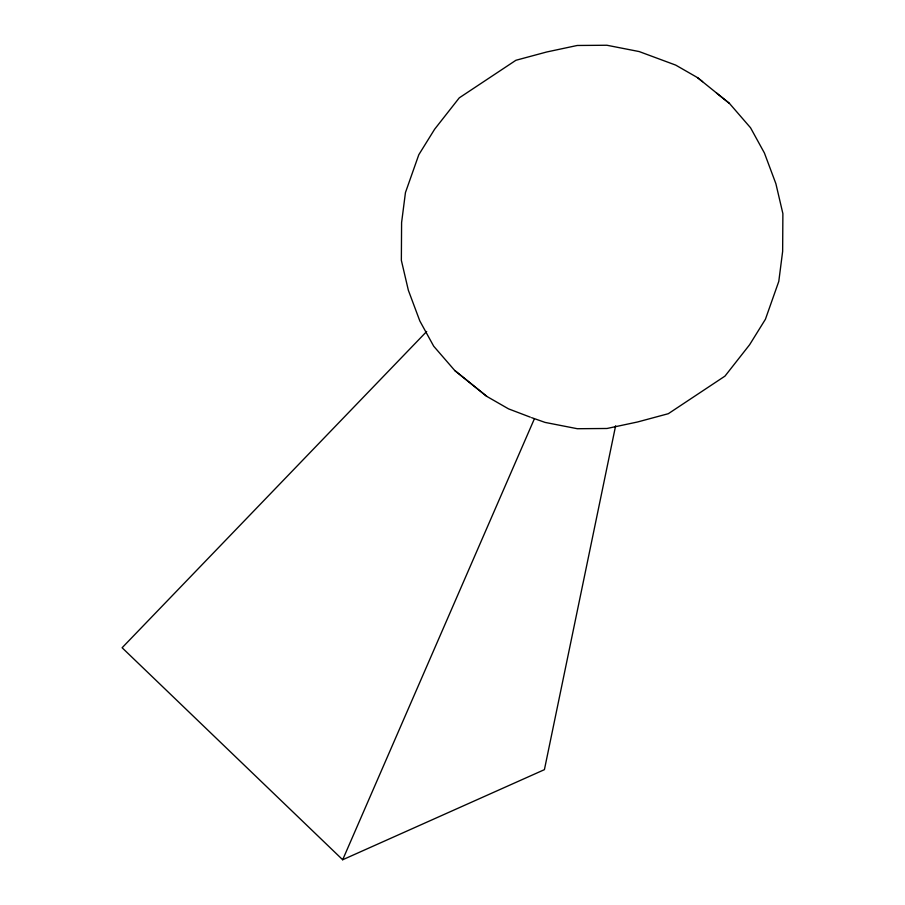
<?xml version="1.0" encoding="UTF-8"?>
<svg xmlns="http://www.w3.org/2000/svg" width="905" height="905" viewBox="0 0 905 905"><rect width="100%" height="100%" fill="white"/><g stroke="black" fill="none" stroke-linecap="round" stroke-linejoin="round"><path stroke-width="1.36" d="M615.626 425.78L544.414 769.657L342.678 859.75L122.118 647.742L426.685 331.479M342.678 859.75L534.267 419.072M531.608 417.658L545.07 422.409L577.333 428.721L607.006 428.484L637.606 421.968L668.32 413.698L724.984 376.107L749.623 344.726L765.426 319.25L778.786 281.41L782.644 251.386L782.882 213.614L775.879 183.681L764.408 153.002L750.528 127.752L729.453 103.419L697.484 77.604L675.707 65.103L639.168 51.562L606.904 45.25L577.232 45.476L546.631 52.004L515.918 60.273L459.254 97.864L434.626 129.234L418.811 154.71L405.451 192.561L401.594 222.585L401.356 260.357L408.359 290.29L419.83 320.97L433.71 346.219L454.785 370.541L486.754 396.367L508.531 408.868L530.33 417.171M697.484 77.604L702.597 81.676M716.477 92.989L729.453 103.419M454.785 370.541L486.754 396.367"/></g></svg>
